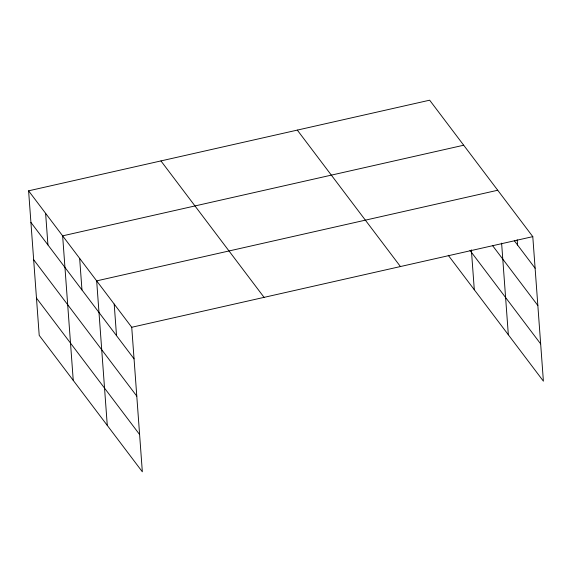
<?xml version="1.0" encoding="UTF-8"?>
<svg xmlns="http://www.w3.org/2000/svg" width="572" height="572" viewBox="0 0 572 572"><rect width="100%" height="100%" fill="white"/><g stroke="black" fill="none" stroke-linecap="round" stroke-linejoin="round"><path stroke-width="0.86" d="M28.6 190.826L131.732 327.27L142.342 471.807L39.211 335.364L28.6 190.826L429.658 100.193L532.789 236.636L543.4 381.174L448.248 255.284M463.685 145.224L62.634 235.85L73.245 380.387M497.719 190.247L96.668 280.873L107.279 425.411M131.732 327.27L532.789 236.636M514.385 240.819L535.106 268.232M492.678 245.745L537.844 305.505M469.969 250.379L540.662 343.901M297.304 130.101L400.436 266.545M160.946 160.918L264.078 297.361M30.917 222.415L134.048 358.858M33.655 259.688L136.787 396.131M36.479 298.091L139.611 434.534M517.188 239.768L517.574 245.038M501.608 243.136L508.336 334.784M471.371 249.871L474.302 289.761M114.2 304.075L116.516 335.664M79.651 258.365L81.968 289.954M45.617 213.335L47.934 244.93"/></g></svg>
